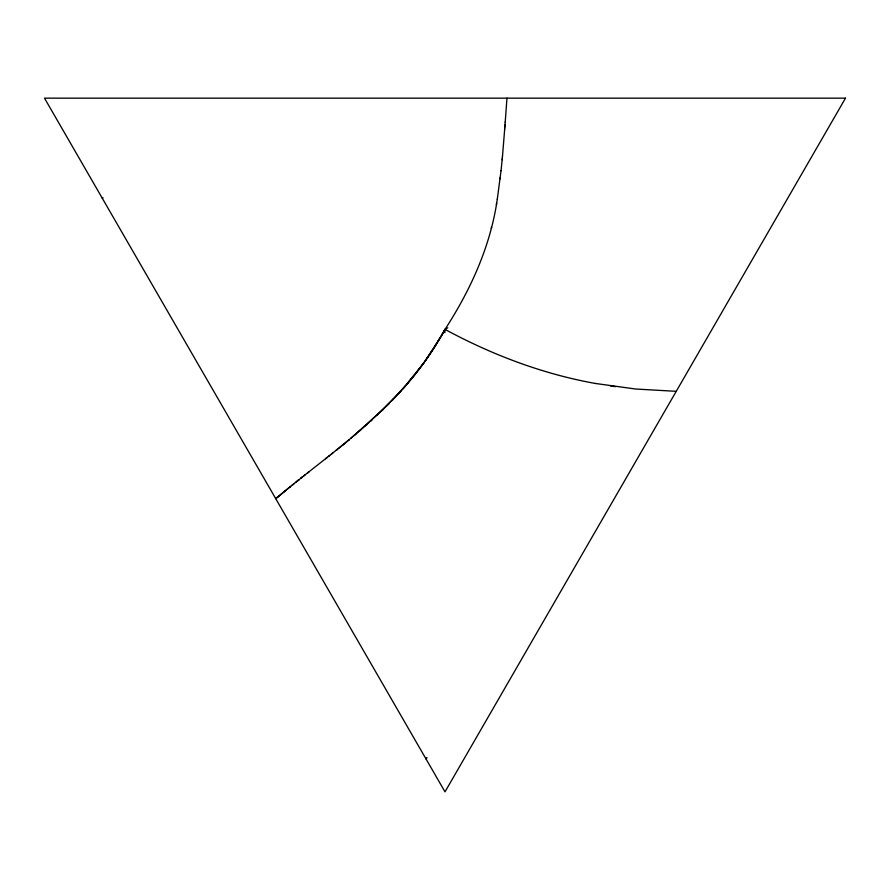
<?xml version="1.0" encoding="UTF-8"?>
<svg xmlns="http://www.w3.org/2000/svg" width="890" height="890" viewBox="0 0 890 890"><rect width="100%" height="100%" fill="white"/><g stroke="black" fill="none" stroke-linecap="round" stroke-linejoin="round"><path stroke-width="1.33" d="M444.878 332.671L445 329.389C470.61 289.929 490.59 246.085 497.288 199.215M504.897 126.38L505.008 124.912M505.008 124.978L505.22 122.108M505.209 122.175L506.966 98.156M504.697 129.117L502.539 155.583M504.686 129.172L504.797 127.715M504.797 127.782L504.908 126.313M502.405 156.963L502.539 155.539M502.283 158.342L502.416 156.918M502.16 159.677L501.048 170.713M502.149 159.722L502.283 158.298M501.048 170.68L497.288 199.204M500.124 178.89L500.28 177.533M496.375 204.566L496.62 203.232M491.269 228.418L491.603 227.106M447.77 327.787L445 329.389L441.807 335.096M595.544 383.49C542.767 374.034 492.07 354.843 445 329.389L433.886 348.112M440.706 336.976L423.863 362.82L402.992 388.741M426.811 757.724L426.043 759.003A75.45 75.45 0 0 0 426.711 757.913M432.707 349.937L425.376 360.706M424.118 362.464L416.298 372.843M414.951 374.534L406.697 384.524M405.284 386.149L398.075 394.17M382.099 410.457L405.985 385.337A356.501 331.002 60 0 0 445.067 329.422M400.978 390.988L392.746 399.799M393.636 398.876L365.668 425.609M389.13 403.504L386.093 406.552M383.023 409.567L350.66 438.459M376.793 415.497L378.361 414.028M370.463 421.315L372.053 419.869M366.624 424.753L348.346 440.383M359.182 431.25L360.817 429.848M354.276 435.433L355.922 434.042M277.38 497.288L279.026 495.908M349.336 439.56L342.706 445.011M348.936 439.894L336.698 449.862M284.978 490.991L275.733 498.667L290.641 486.385M283.988 491.803L290.218 486.719M343.707 444.199L339.046 447.982M289.639 487.197L301.955 477.34M291.976 485.306L294.312 483.426M336.031 450.407L337.699 449.061M337.288 449.394L331.425 454.078M295.658 482.358L299.007 479.677L297.327 481.012M328.488 456.414L332.682 453.077M300.686 478.342L302.366 477.007M301.365 477.808L304.892 475.015M325.54 458.751L329.656 455.491M303.713 475.939L308.43 472.223M327.309 457.349L307.84 472.69M307.417 473.024L309.108 471.689M102.305 198.281L103.029 197.858M676.233 391.333L635.616 389.019L595.521 383.479M610.473 385.949L615.48 386.672M845.5 98.156L445 791.844L44.5 98.156L845.5 98.156"/></g></svg>
